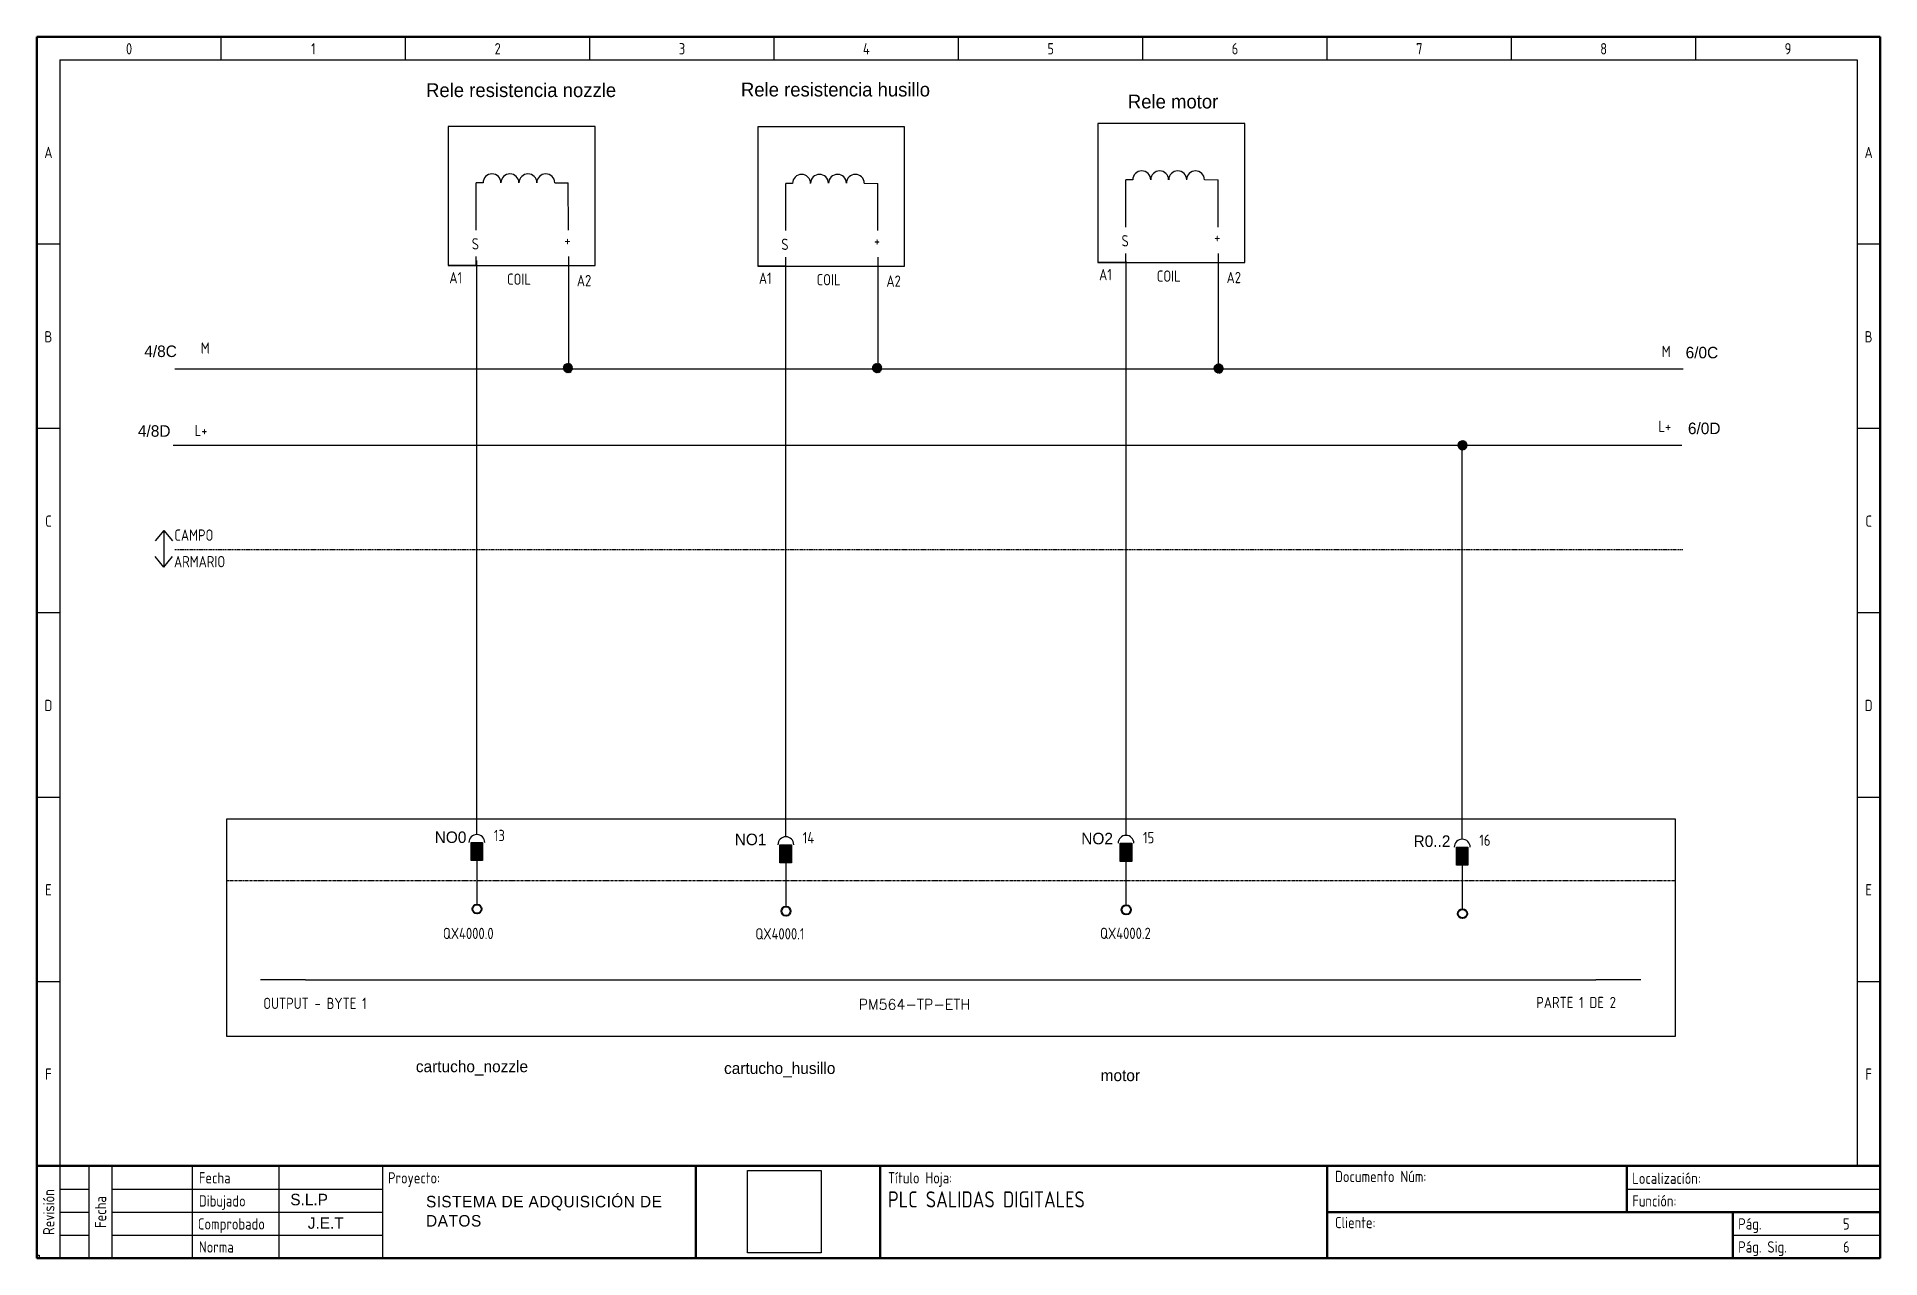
# Model space of a CAD drawing. Header units: millimetres. Extents: x 0 to 400, y 0 to 265.
import ezdxf
from ezdxf.enums import TextEntityAlignment as Align

# ---------------------------------------------------------------- set-up
doc = ezdxf.new("R2010")
doc.units = ezdxf.units.MM
for name, pattern in [('Caddy_Solid', [0]), ('SOS_MLINK', [0.375, 0.25, -0.125]), ('SOSED_PE', [0.75, 0.5, -0.125, 0, -0.125])]:
    doc.linetypes.add(name, pattern=pattern)
doc.layers.add('Caddy_1', color=7, linetype='Continuous', lineweight=25)
doc.styles.add('Caddy_Vectorfont1p', font='isocp___.ttf', dxfattribs={"width": 0.9})
doc.styles.add('LABEL', font='simplex.shx')
picture_1 = doc.add_image_def('image1.jpg', size_in_pixel=(300, 335))
picture_2 = doc.add_image_def('image2.jpg', size_in_pixel=(300, 335))

# ---------------------------------------------------------------- blocks, each defined once
blk = doc.blocks.new('Blk3')
at = {"layer": 'Caddy_1', "linetype": 'Caddy_Solid', "lineweight": 50}
for p, q in [((10, 30), (410, 30)), ((153, 30), (153, 10)), ((193, 30), (193, 10)), ((290, 30), (290, 10)), ((355, 20), (355, 30)), ((290, 20), (410, 20)), ((378, 10), (378, 20)), ((410, 10), (10, 10))]:
    blk.add_line(p, q, dxfattribs=at)
at = {"layer": 'Caddy_1', "linetype": 'Caddy_Solid', "lineweight": 25}
for p, q in [((10, 30), (15, 30)), ((15, 30), (15, 10)), ((21.25, 30), (21.25, 10)), ((26.25, 30), (26.25, 10)), ((43.75, 10), (43.75, 30)), ((62.5, 30), (62.5, 10)), ((85, 30), (85, 10)), ((15, 25), (21.25, 25)), ((26.25, 25), (85, 25)), ((355, 25), (410, 25)), ((15, 20), (21.25, 20)), ((26.25, 20), (85, 20)), ((15, 15), (21.25, 15)), ((26.25, 15), (85, 15)), ((378, 15), (410, 15))]:
    blk.add_line(p, q, dxfattribs=at)
at = {"layer": 'Caddy_1', "lineweight": 25, "style": 'Caddy_Vectorfont1p', "width": 0.9}
for s, p in [('Fecha', (45.15, 26.2)), ('Proyecto:', (86.2, 26.2)), ('Título Hoja:', (194.7, 26.2)), ('Documento Núm:', (291.7, 26.5)), ('Localización:', (356.2, 26.1)), ('Dibujado', (45.15, 21.2)), ('Función:', (356.2, 21.2)), ('Comprobado', (44.94, 16.2)), ('Cliente:', (291.7, 16.5)), ('Pág.', (379.2, 16.2)), ('Norma', (45.15, 11.2)), ('Pág. Sig.', (379.2, 11.2))]:
    blk.add_text(s, height=2.45, dxfattribs=at).set_placement(p)
for s, p in [('Revisión', (13.8, 20)), ('Fecha', (25.05, 20))]:
    blk.add_text(s, height=2.45, rotation=90, dxfattribs=at).set_placement(p, align=Align.CENTER)
blk = doc.blocks.new('Blk4')
at = {"layer": 'Caddy_1', "linetype": 'Caddy_Solid', "lineweight": 50}
for p, q in [((10, 10), (10, 275)), ((10, 275), (410, 275)), ((410, 275), (410, 10))]:
    blk.add_line(p, q, dxfattribs=at)
at = {"layer": 'Caddy_1', "linetype": 'Caddy_Solid', "lineweight": 25}
for p, q in [((50, 270), (50, 275)), ((90, 270), (90, 275)), ((130, 270), (130, 275)), ((170, 270), (170, 275)), ((210, 270), (210, 275)), ((250, 270), (250, 275)), ((290, 270), (290, 275)), ((330, 270), (330, 275)), ((370, 270), (370, 275)), ((15, 270), (15, 30)), ((15, 270), (405, 270)), ((405, 270), (405, 30)), ((15, 230), (10, 230)), ((410, 230), (405, 230)), ((15, 190), (10, 190)), ((410, 190), (405, 190)), ((15, 150), (10, 150)), ((410, 150), (405, 150)), ((10, 110), (15, 110)), ((405, 110), (410, 110)), ((10, 70), (15, 70)), ((405, 70), (410, 70))]:
    blk.add_line(p, q, dxfattribs=at)
at = {"layer": 'Caddy_1', "lineweight": 25, "style": 'Caddy_Vectorfont1p', "width": 0.9}
for s, p in [('0', (30, 271.2)), ('1', (70, 271.2)), ('2', (110, 271.2)), ('3', (150, 271.2)), ('4', (190, 271.2)), ('5', (230, 271.2)), ('6', (270, 271.2)), ('7', (310, 271.2)), ('8', (350, 271.2)), ('9', (390, 271.2)), ('A', (12.5, 248.7)), ('A', (407.5, 248.7)), ('B', (12.5, 208.7)), ('B', (407.5, 208.7)), ('C', (12.5, 168.7)), ('C', (407.5, 168.7)), ('D', (12.5, 128.7)), ('D', (407.5, 128.7)), ('E', (12.5, 88.7)), ('E', (407.5, 88.7)), ('F', (12.5, 48.7)), ('F', (407.5, 48.7))]:
    blk.add_text(s, height=2.45, dxfattribs=at).set_placement(p, align=Align.CENTER)

msp = doc.modelspace()

# ---------------------------------------------------------------- hatches: boundary and pattern name
at = {"linetype": 'Continuous'}
for points in [[(94.2, 90.13), (96.7, 90.13), (96.7, 86.21), (94.2, 86.21)], [(161.24, 89.65), (163.75, 89.65), (163.75, 85.72), (161.24, 85.72)], [(235.08, 89.95), (237.58, 89.95), (237.58, 86.03), (235.08, 86.03)], [(308.04, 89.11), (310.54, 89.11), (310.54, 85.18), (308.04, 85.18)]]:
    msp.add_hatch(color=256, dxfattribs=at).paths.add_polyline_path(points)
at = {"layer": 'Caddy_1'}
h = msp.add_hatch(dxfattribs=at)
h.set_pattern_fill('_USER', color=256, scale=0.1, angle=28.6479, style=0, double=1, pattern_type=0)
h.set_pattern_definition([(28.64789, (-89.75412, -69.40891), (-0.047942554, 0.087758256), []), (118.64789, (-89.75412, -69.40891), (-0.087758256, -0.047942554), [])])
edge = h.paths.add_edge_path(flags=0)
edge.add_arc((115.25, 193.09), 1, 0, 360)
h = msp.add_hatch(dxfattribs=at)
h.set_pattern_fill('_USER', color=256, scale=0.1, angle=28.6479, style=0, double=1, pattern_type=0)
h.set_pattern_definition([(28.64789, (-22.66606, -69.40891), (-0.047942554, 0.087758256), []), (118.64789, (-22.66606, -69.40891), (-0.087758256, -0.047942554), [])])
edge = h.paths.add_edge_path(flags=0)
edge.add_arc((182.33, 193.09), 1, 0, 360)
h = msp.add_hatch(dxfattribs=at)
h.set_pattern_fill('_USER', color=256, scale=0.1, angle=28.6479, style=0, double=1, pattern_type=0)
h.set_pattern_definition([(28.64789, (51.44745, -69.50786), (-0.047942554, 0.087758256), []), (118.64789, (51.44745, -69.50786), (-0.087758256, -0.047942554), [])])
edge = h.paths.add_edge_path(flags=0)
edge.add_arc((256.45, 192.99), 1, 0, 360)
h = msp.add_hatch(dxfattribs=at)
h.set_pattern_fill('_USER', color=256, scale=0.1, angle=28.6479, style=0, double=1, pattern_type=0)
h.set_pattern_definition([(28.64789, (104.37842, -86.17833), (-0.047942554, 0.087758256), []), (118.64789, (104.37842, -86.17833), (-0.087758256, -0.047942554), [])])
edge = h.paths.add_edge_path(flags=0)
edge.add_arc((309.38, 176.32), 1, 0, 360)

# ---------------------------------------------------------------- linework, layer by layer
at = {"linetype": 'Continuous'}
for p, q in [((95.31, 223, 1), (95.31, 233.25, 1)), ((115.31, 223, 1), (115.3, 233.25)), ((162.49, 222.89, 1), (162.49, 233.14, 1)), ((182.49, 222.89, 1), (182.48, 233.14)), ((236.3, 223.67, 1), (236.3, 233.91, 1)), ((256.3, 223.67, 1), (256.29, 233.91)), ((95.31, 215.32, 1), (95.31, 217.25, 1)), ((95.45, 96.03, 1), (95.45, 216.42, 1)), ((115.31, 217.25, 1), (115.31, 215.32, 1)), ((162.49, 215.21, 1), (162.49, 217.14, 1)), ((182.49, 217.14, 1), (182.49, 215.21, 1)), ((236.3, 215.99, 1), (236.3, 217.92, 1)), ((236.33, 95.85, 1), (236.33, 216.24, 1)), ((256.3, 217.92, 1), (256.3, 215.99, 1)), ((162.5, 95.54, 1), (162.5, 215.93, 1)), ((29.88, 192.87), (357.25, 192.87)), ((29.57, 176.32), (356.95, 176.32)), ((309.29, 95, 1), (309.29, 176.32)), ((27.53, 157.83), (25.65, 155.56)), ((27.53, 157.83), (27.53, 149.91)), ((27.53, 157.83), (29.42, 155.56)), ((27.53, 149.89), (25.65, 152.17)), ((27.53, 149.89), (29.42, 152.17)), ((95.45, 91.85, 1), (95.45, 96.03, 1)), ((162.5, 91.37, 1), (162.5, 95.54, 1)), ((236.33, 91.67, 1), (236.33, 95.85, 1)), ((309.29, 90.83, 1), (309.29, 95, 1)), ((95.5, 76.7, 1), (95.5, 86.2, 1)), ((162.55, 76.22, 1), (162.55, 85.72, 1)), ((236.38, 76.52, 1), (236.38, 86.02, 1)), ((309.35, 75.67, 1), (309.35, 85.18, 1)), ((58.3, 60.3, 1), (48.51, 60.3, 1)), ((58.3, 60.3, 1), (338.3, 60.3, 1)), ((348.08, 60.3, 2), (338.3, 60.3, 2))]:
    msp.add_line(p, q, dxfattribs=at)
for p, q in [((96.79, 233.25), (95.31, 233.25, 1)), ((112.36, 233.28), (115.3, 233.25)), ((163.97, 233.14), (162.49, 233.14, 1)), ((179.54, 233.17), (182.48, 233.14)), ((237.79, 233.91), (236.3, 233.91, 1)), ((253.35, 233.95), (256.29, 233.91)), ((115.31, 215.32, 1), (115.31, 192.95, 1)), ((182.49, 215.21, 1), (182.49, 192.87, 1)), ((256.3, 215.99, 1), (256.3, 192.92, 1))]:
    msp.add_line(p, q)
at = {"linetype": 'SOS_MLINK'}
msp.add_line((29.88, 153.73), (357.25, 153.73), dxfattribs=at)
at = {"linetype": 'SOSED_PE'}
msp.add_line((41.17, 81.88), (355.51, 81.88), dxfattribs=at)
at = {"linetype": 'Continuous', "elevation": 1}
for points in [[(89.25, 215.32), (121.11, 215.32), (121.11, 245.48), (89.25, 245.48)], [(156.43, 215.21), (188.29, 215.21), (188.29, 245.38), (156.43, 245.38)], [(230.24, 215.99), (262.11, 215.99), (262.11, 246.15), (230.24, 246.15)], [(95.31, 215.32), (89.25, 215.32), (89.25, 215.32), (95.31, 215.32)], [(162.49, 215.21), (156.43, 215.21), (156.43, 215.21), (162.49, 215.21)], [(236.3, 215.99), (230.24, 215.99), (230.24, 215.99), (236.3, 215.99)]]:
    msp.add_lwpolyline(points, close=True, dxfattribs=at)
at = {"linetype": 'Continuous'}
for points in [[(41.17, 95.23), (355.51, 95.23), (355.51, 48.06), (41.17, 48.06)], [(94.2, 90.13), (96.7, 90.13), (96.7, 86.21), (94.2, 86.21)], [(161.24, 89.65), (163.75, 89.65), (163.75, 85.72), (161.24, 85.72)], [(235.08, 89.95), (237.58, 89.95), (237.58, 86.03), (235.08, 86.03)], [(308.04, 89.11), (310.54, 89.11), (310.54, 85.18), (308.04, 85.18)]]:
    msp.add_lwpolyline(points, close=True, dxfattribs=at)
for centre, start, end in [((98.74, 233.25), 0, 180), ((102.63, 233.25), 0.955, 179.045), ((106.55, 233.25), 0.955, 179.045), ((110.41, 233.25), 0.955, 179.045), ((165.92, 233.14), 0, 180), ((169.81, 233.14), 0.955, 179.045), ((173.73, 233.14), 0.955, 179.045), ((177.59, 233.14), 0.955, 179.045), ((239.74, 233.91), 0, 180), ((243.63, 233.91), 0.955, 179.045), ((247.55, 233.91), 0.955, 179.045), ((251.41, 233.91), 0.955, 179.045)]:
    msp.add_arc(centre, 1.95, start, end)
for centre in [(95.45, 90.13, 1), (162.5, 89.65, 1), (236.33, 89.95, 1), (309.29, 89.11, 1)]:
    msp.add_arc(centre, 1.72, 0, 180, dxfattribs=at)
at = {"layer": 'Caddy_1', "lineweight": 40}
for centre in [(95.5, 75.7, 1), (162.55, 75.22, 1), (236.38, 75.52, 1), (309.35, 74.67, 1)]:
    msp.add_circle(centre, 1, dxfattribs=at)

# ---------------------------------------------------------------- block references
at = {"layer": 'Caddy_1'}
for name in ['Blk4', 'Blk3']:
    msp.add_blockref(name, (-10.02, -10.07), dxfattribs=at)

# ---------------------------------------------------------------- texts
for s, insert, char_height, width, attachment_point in [('{Rele resistencia nozzle}', (105.06, 254.87), 3, 48.6272, 2), ('{^IRele resistencia husillo}', (172.72, 255), 3, 69.3275, 2), ('{Rele motor}', (246.54, 252.4), 3, 48.6272, 2), ('{4/8C}', (23.29, 197.96), 2.5, 12.5931, 1), ('{6/0C}', (357.77, 197.68), 2.5, 12.5931, 1), ('{4/8D}', (21.91, 180.66), 2.5, 12.5931, 1), ('{6/0D}', (358.27, 181.23), 2.5, 12.5931, 1), ('{NO0 }', (86.31, 92.52), 2.5, 22.0217, 1), ('{NO1}', (151.42, 92.04), 2.5, 26.6281, 1), ('{NO2}', (226.62, 92.23), 2.5, 30.6652, 1), ('{R0..2}', (298.73, 91.66), 2.5, 25.6654, 1), ('{cartucho_nozzle}', (82.22, 42.78), 2.5, 29.7485, 1), ('{cartucho_husillo}', (149.1, 42.4), 2.5, 32.0399, 1), ('{motor}', (230.82, 40.84), 2.5, 22.3632, 1), ('{\\C5;S.L.P}', (54.97, 13.9), 2.5, 20.0109, 1), ('{\\C5;\\T1.05;SISTEMA DE ADQUISICIÓN DE DATOS}', (84.43, 13.45), 2.5, 51.3134, 1), ('{\\C5;J.E.T}', (58.76, 8.81), 2.5, 20.0109, 1)]:
    msp.add_mtext(s, dxfattribs=dict(insert=insert, char_height=char_height, width=width, attachment_point=attachment_point))
at = {"linetype": 'Continuous', "insert": (178.3, 56.1), "char_height": 2.25, "width": 42.9657, "attachment_point": 1, "style": 'LABEL'}
msp.add_mtext('{PM564-TP-ETH}', dxfattribs=at)
at = {"layer": 'Caddy_1', "lineweight": 25, "style": 'Caddy_Vectorfont1p', "width": 0.9}
for s, p in [('S', (94.35, 218.8)), ('+', (114.45, 219.56)), ('S', (161.53, 218.69)), ('+', (181.63, 219.45)), ('S', (235.35, 219.47)), ('+', (255.45, 220.22)), ('A1', (89.48, 211.44)), ('COIL', (102, 211.13)), ('A2', (117.15, 210.82)), ('A1', (156.66, 211.33)), ('COIL', (169.18, 211.02)), ('A2', (184.33, 210.71)), ('A1', (230.48, 212.11)), ('COIL', (243, 211.8)), ('A2', (258.15, 211.49)), ('M', (35.56, 196.18)), ('M', (352.59, 195.46)), ('L+', (34.22, 178.3)), ('L+', (351.87, 179.2)), ('CAMPO', (29.81, 155.6)), ('ARMARIO', (29.73, 149.84)), ('13', (99.15, 90.42)), ('14', (166.19, 89.94)), ('15', (240.02, 89.95, 1)), ('16', (312.99, 89.39)), ('QX4000.0', (88.08, 69.17)), ('QX4000.1', (155.89, 69.08)), ('QX4000.2', (230.69, 69.19)), ('OUTPUT - BYTE 1', (49.11, 53.99)), ('PARTE 1 DE 2', (325.36, 54.18))]:
    msp.add_text(s, height=2.45, dxfattribs=at).set_placement(p)
at = {"layer": 'Caddy_1', "color": 5, "lineweight": 25, "true_color": 0x0000ff, "style": 'Caddy_Vectorfont1p', "width": 0.9}
msp.add_text('PLC SALIDAS DIGITALES', height=3.5, dxfattribs=at).set_placement((184.68, 10.93, -1))
for s, p in [('5', (393.35, 6.13, -1)), ('6', (393.35, 1.13, -1))]:
    msp.add_text(s, height=2.45, dxfattribs=at).set_placement(p, align=Align.RIGHT)

# ---------------------------------------------------------------- pictures from other files: only their frames are drawn
image = msp.add_image(picture_2, insert=(154.19, 1.09), size_in_units=(16.01, 17.87))
image.dxf.flags = 7
image = msp.add_image(picture_1, insert=(0, 0), size_in_units=(0.507, 0.566))
image.dxf.flags = 7

doc.saveas('drawing.dxf')
